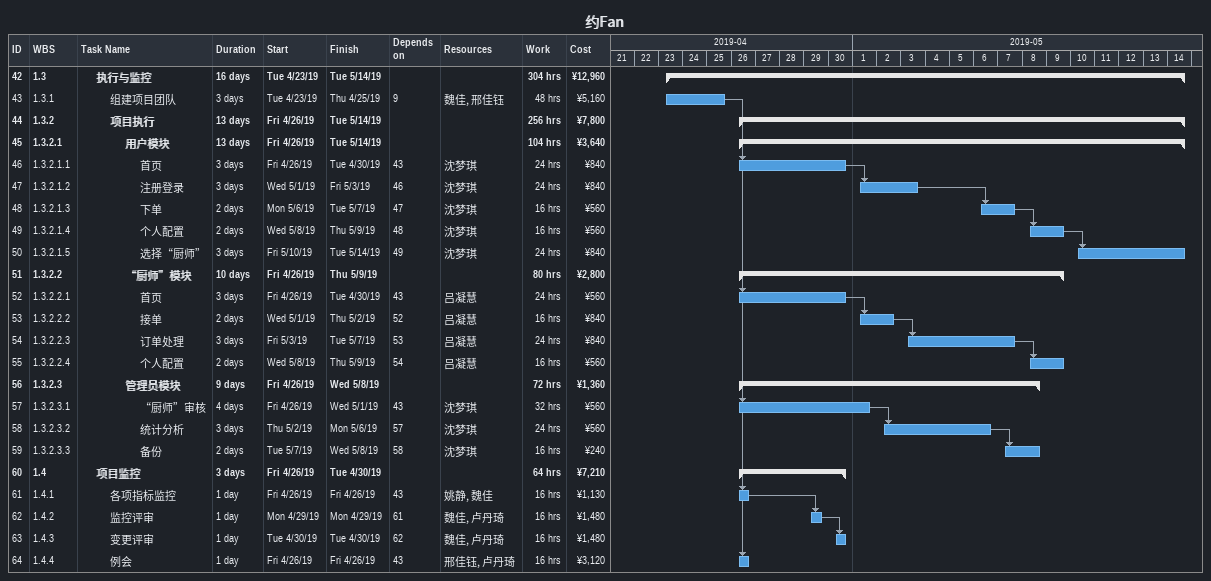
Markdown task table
约Fan

| ID | WBS | Task | Duration | Start | Finish | Predecessors | Resources | Work (h) | Cost (¥) |
|---|---|---|---|---|---|---|---|---|---|
| 42 | 1.3 | **执行与监控** | 16d | 2019-04-23 | 2019-05-14 |  |  | 304 | 12960 |
| 43 | 1.3.1 | 组建项目团队 | 3d | 2019-04-23 | 2019-04-25 | 9 | 魏佳, 邢佳钰 | 48 | 5160 |
| 44 | 1.3.2 | **项目执行** | 13d | 2019-04-26 | 2019-05-14 |  |  | 256 | 7800 |
| 45 | 1.3.2.1 | **用户模块** | 13d | 2019-04-26 | 2019-05-14 |  |  | 104 | 3640 |
| 46 | 1.3.2.1.1 | 首页 | 3d | 2019-04-26 | 2019-04-30 | 43 | 沈梦琪 | 24 | 840 |
| 47 | 1.3.2.1.2 | 注册登录 | 3d | 2019-05-01 | 2019-05-03 | 46 | 沈梦琪 | 24 | 840 |
| 48 | 1.3.2.1.3 | 下单 | 2d | 2019-05-06 | 2019-05-07 | 47 | 沈梦琪 | 16 | 560 |
| 49 | 1.3.2.1.4 | 个人配置 | 2d | 2019-05-08 | 2019-05-09 | 48 | 沈梦琪 | 16 | 560 |
| 50 | 1.3.2.1.5 | 选择“厨师” | 3d | 2019-05-10 | 2019-05-14 | 49 | 沈梦琪 | 24 | 840 |
| 51 | 1.3.2.2 | **“厨师”模块** | 10d | 2019-04-26 | 2019-05-09 |  |  | 80 | 2800 |
| 52 | 1.3.2.2.1 | 首页 | 3d | 2019-04-26 | 2019-04-30 | 43 | 吕凝慧 | 24 | 560 |
| 53 | 1.3.2.2.2 | 接单 | 2d | 2019-05-01 | 2019-05-02 | 52 | 吕凝慧 | 16 | 840 |
| 54 | 1.3.2.2.3 | 订单处理 | 3d | 2019-05-03 | 2019-05-07 | 53 | 吕凝慧 | 24 | 840 |
| 55 | 1.3.2.2.4 | 个人配置 | 2d | 2019-05-08 | 2019-05-09 | 54 | 吕凝慧 | 16 | 560 |
| 56 | 1.3.2.3 | **管理员模块** | 9d | 2019-04-26 | 2019-05-08 |  |  | 72 | 1360 |
| 57 | 1.3.2.3.1 | “厨师”审核 | 4d | 2019-04-26 | 2019-05-01 | 43 | 沈梦琪 | 32 | 560 |
| 58 | 1.3.2.3.2 | 统计分析 | 3d | 2019-05-02 | 2019-05-06 | 57 | 沈梦琪 | 24 | 560 |
| 59 | 1.3.2.3.3 | 备份 | 2d | 2019-05-07 | 2019-05-08 | 58 | 沈梦琪 | 16 | 240 |
| 60 | 1.4 | **项目监控** | 3d | 2019-04-26 | 2019-04-30 |  |  | 64 | 7210 |
| 61 | 1.4.1 | 各项指标监控 | 1d | 2019-04-26 | 2019-04-26 | 43 | 姚静, 魏佳 | 16 | 1130 |
| 62 | 1.4.2 | 监控评审 | 1d | 2019-04-29 | 2019-04-29 | 61 | 魏佳, 卢丹琦 | 16 | 1480 |
| 63 | 1.4.3 | 变更评审 | 1d | 2019-04-30 | 2019-04-30 | 62 | 魏佳, 卢丹琦 | 16 | 1480 |
| 64 | 1.4.4 | 例会 | 1d | 2019-04-26 | 2019-04-26 | 43 | 邢佳钰, 卢丹琦 | 16 | 3120 |
